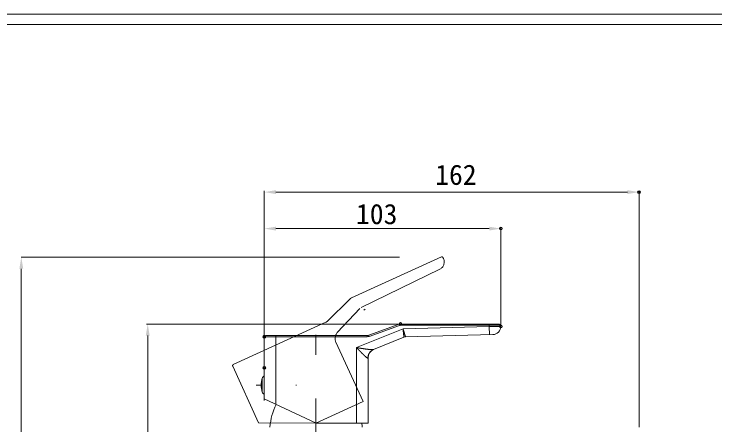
# Model space of a CAD drawing. Units: millimetres, scale not verified. Extents: x -426 to 426, y -295 to 295.
# Drawn here: x -269.5 to 34.5, y 116.3 to 294.6 of the extents above; entities that cross this region are included whole.
import ezdxf
from ezdxf.enums import TextEntityAlignment as Align

# ---------------------------------------------------------------- set-up
doc = ezdxf.new("R2010")
doc.units = ezdxf.units.MM
doc.header["$LTSCALE"] = 3
doc.header["$PDMODE"] = 32
doc.header["$PDSIZE"] = 1.2
doc.linetypes.add('USER1', pattern=[50.8, 31.75, -6.35, 6.35, -6.35])
for name, color, linetype, lineweight in [('0-0_0', 7, 'Continuous', 15), ('0-E_DEFAULT_1', 7, 'USER1', 15), ('1-5_02___PRT_ALL_AXES', 7, 'Continuous', 15), ('2-5_LAY0001', 7, 'Continuous', 15), ('2-6_ADMIN_SETUP_INFO', 7, 'Continuous', 15)]:
    doc.layers.add(name, color=color, linetype=linetype, lineweight=lineweight)
doc.styles.add('ＭＳ ゴシック', font='')
doc.styles.get('ＭＳ ゴシック').set_extended_font_data('MS Gothic')

msp = doc.modelspace()

# ---------------------------------------------------------------- linework, layer by layer
at = {"layer": '0-0_0'}
for p, q in [((-425.722, 294.623), (425.713, 294.623)), ((-421.221, 290.121), (421.212, 290.121)), ((-160.931, 155.115), (-160.931, 217.853)), ((-155.931, 217.353), (-3.481, 217.353)), ((1.519, 115.415), (1.519, 217.853)), ((-160.931, 141.611), (-160.931, 202.013)), ((-155.931, 201.513), (-63.431, 201.513)), ((-58.431, 159.525), (-58.431, 202.013)), ((-251.184, 189.115), (-266.296, 189.115)), ((-211.995, 189.115), (-251.184, 189.115)), ((-102.341, 189.115), (-211.995, 189.115)), ((-266.296, 184.115), (-266.296, 28.415)), ((-102.341, 160.115), (-211.995, 160.115)), ((-102.525, 159.995), (-115.6, 155.236)), ((-102.354, 159.525), (-115.429, 154.766)), ((-101.841, 160.115), (-102.525, 159.995)), ((-102.354, 159.525), (-102.525, 159.995)), ((-101.841, 159.615), (-101.841, 160.115)), ((-58.931, 160.115), (-101.841, 160.115)), ((-58.431, 159.615), (-101.841, 159.615)), ((-100.791, 158.007), (-63.431, 158.986)), ((-63.431, 158.986), (-63.431, 160.115)), ((-63.431, 158.986), (-58.431, 159.025)), ((-63.431, 158.986), (-63.34, 155.487)), ((-58.431, 159.025), (-58.431, 159.615)), ((-211.495, 155.115), (-211.495, -0.585)), ((-116.284, 155.115), (-160.431, 155.115)), ((-155.931, 125.276), (-155.931, 155.115)), ((-100.791, 158.007), (-120.931, 149.87)), ((-115.6, 155.236), (-116.284, 155.115)), ((-116.284, 154.615), (-116.284, 155.115)), ((-115.429, 154.766), (-115.6, 155.236)), ((-99.705, 154.535), (-61.84, 155.526)), ((-160.931, 154.615), (-160.931, 127.607)), ((-116.284, 154.615), (-160.931, 154.615)), ((-100.402, 154.39), (-113.555, 149.075)), ((-120.931, 117.115), (-120.931, 149.87)), ((-115.931, 145.417), (-116.001, 145.366)), ((-115.931, 117.115), (-115.931, 145.417)), ((-161.831, 130.607), (-161.831, 136.624)), ((-138.431, 117.115), (-160.931, 127.607)), ((-115.931, 117.115), (-138.431, 117.115))]:
    msp.add_line(p, q, dxfattribs=at)
at = {"layer": '0-0_0', "linetype": 'USER1'}
msp.add_line((-138.481, -5.585), (-138.607, 155.413), dxfattribs=at)
at = {"layer": '0-0_0'}
for points in [[(-100.519, 157.139), (-100.53, 157.172), (-100.54, 157.206), (-100.551, 157.239), (-100.561, 157.273), (-100.571, 157.306), (-100.582, 157.339), (-100.592, 157.373), (-100.603, 157.406), (-100.613, 157.44), (-100.624, 157.473), (-100.634, 157.506), (-100.644, 157.54), (-100.655, 157.573), (-100.665, 157.607), (-100.676, 157.64), (-100.686, 157.673), (-100.697, 157.707), (-100.707, 157.74), (-100.718, 157.774), (-100.728, 157.807), (-100.738, 157.84), (-100.749, 157.874), (-100.759, 157.907), (-100.77, 157.941), (-100.78, 157.974), (-100.791, 158.007)], [(-100.758, 157.696), (-100.761, 157.725), (-100.764, 157.753), (-100.767, 157.781), (-100.77, 157.809), (-100.773, 157.838), (-100.776, 157.866), (-100.779, 157.894), (-100.782, 157.922), (-100.785, 157.951), (-100.788, 157.979), (-100.791, 158.007)], [(-100.639, 156.594), (-100.642, 156.622), (-100.645, 156.651), (-100.648, 156.679), (-100.651, 156.707), (-100.654, 156.735), (-100.657, 156.764), (-100.66, 156.792), (-100.663, 156.82), (-100.666, 156.848), (-100.669, 156.877), (-100.672, 156.905), (-100.675, 156.933), (-100.678, 156.962), (-100.681, 156.99), (-100.684, 157.018), (-100.687, 157.046), (-100.691, 157.075), (-100.694, 157.103), (-100.697, 157.131), (-100.7, 157.159), (-100.703, 157.188), (-100.706, 157.216), (-100.709, 157.244), (-100.712, 157.272), (-100.715, 157.301), (-100.718, 157.329), (-100.721, 157.357), (-100.724, 157.385), (-100.727, 157.414), (-100.73, 157.442), (-100.733, 157.47), (-100.736, 157.499), (-100.739, 157.527), (-100.742, 157.555), (-100.745, 157.583), (-100.748, 157.612), (-100.751, 157.64), (-100.755, 157.668), (-100.758, 157.696)], [(-100.52, 155.492), (-100.523, 155.52), (-100.526, 155.548), (-100.529, 155.577), (-100.532, 155.605), (-100.536, 155.633), (-100.539, 155.661), (-100.542, 155.69), (-100.545, 155.718), (-100.548, 155.746), (-100.551, 155.774), (-100.554, 155.803), (-100.557, 155.831), (-100.56, 155.859), (-100.563, 155.888), (-100.566, 155.916), (-100.569, 155.944), (-100.572, 155.972), (-100.575, 156.001), (-100.578, 156.029), (-100.581, 156.057), (-100.584, 156.085), (-100.587, 156.114), (-100.59, 156.142), (-100.593, 156.17), (-100.596, 156.198), (-100.599, 156.227), (-100.602, 156.255), (-100.605, 156.283), (-100.608, 156.311), (-100.612, 156.34), (-100.615, 156.368), (-100.618, 156.396), (-100.621, 156.425), (-100.624, 156.453), (-100.627, 156.481), (-100.63, 156.509), (-100.633, 156.538), (-100.636, 156.566), (-100.639, 156.594)], [(-100.402, 154.39), (-100.404, 154.418), (-100.408, 154.446), (-100.411, 154.474), (-100.414, 154.503), (-100.417, 154.531), (-100.42, 154.559), (-100.423, 154.587), (-100.426, 154.616), (-100.429, 154.644), (-100.432, 154.672), (-100.435, 154.7), (-100.438, 154.729), (-100.441, 154.757), (-100.444, 154.785), (-100.447, 154.814), (-100.45, 154.842), (-100.453, 154.87), (-100.457, 154.898), (-100.46, 154.927), (-100.463, 154.955), (-100.466, 154.983), (-100.469, 155.011), (-100.472, 155.04), (-100.475, 155.068), (-100.478, 155.096), (-100.481, 155.124), (-100.484, 155.153), (-100.487, 155.181), (-100.49, 155.209), (-100.493, 155.237), (-100.496, 155.266), (-100.499, 155.294), (-100.502, 155.322), (-100.505, 155.351), (-100.508, 155.379), (-100.511, 155.407), (-100.514, 155.435), (-100.517, 155.464), (-100.52, 155.492)], [(-100.112, 155.837), (-100.123, 155.87), (-100.133, 155.904), (-100.143, 155.937), (-100.154, 155.97), (-100.164, 156.004), (-100.175, 156.037), (-100.185, 156.071), (-100.196, 156.104), (-100.206, 156.137), (-100.217, 156.171), (-100.227, 156.204), (-100.237, 156.238), (-100.248, 156.271), (-100.258, 156.304), (-100.269, 156.338), (-100.279, 156.371), (-100.29, 156.404), (-100.3, 156.438), (-100.311, 156.471), (-100.321, 156.505), (-100.331, 156.538), (-100.342, 156.571), (-100.352, 156.605), (-100.363, 156.638), (-100.373, 156.672), (-100.384, 156.705), (-100.394, 156.738), (-100.405, 156.772), (-100.415, 156.805), (-100.425, 156.839), (-100.436, 156.872), (-100.446, 156.905), (-100.457, 156.939), (-100.467, 156.972), (-100.478, 157.006), (-100.488, 157.039), (-100.498, 157.072), (-100.509, 157.106), (-100.519, 157.139)], [(-99.705, 154.535), (-99.714, 154.568), (-99.726, 154.601), (-99.737, 154.634), (-99.747, 154.668), (-99.757, 154.702), (-99.767, 154.735), (-99.778, 154.768), (-99.788, 154.802), (-99.799, 154.835), (-99.809, 154.868), (-99.82, 154.902), (-99.83, 154.935), (-99.841, 154.969), (-99.851, 155.002), (-99.862, 155.035), (-99.872, 155.069), (-99.882, 155.102), (-99.893, 155.136), (-99.903, 155.169), (-99.914, 155.202), (-99.924, 155.236), (-99.935, 155.269), (-99.945, 155.303), (-99.956, 155.336), (-99.966, 155.369), (-99.976, 155.403), (-99.987, 155.436), (-99.997, 155.469), (-100.008, 155.503), (-100.018, 155.536), (-100.029, 155.57), (-100.039, 155.603), (-100.05, 155.636), (-100.06, 155.67), (-100.07, 155.703), (-100.081, 155.737), (-100.091, 155.77), (-100.102, 155.803), (-100.112, 155.837)], [(-120.401, 149.315), (-120.454, 149.371), (-120.507, 149.426), (-120.56, 149.481), (-120.613, 149.537), (-120.666, 149.592), (-120.719, 149.648), (-120.772, 149.703), (-120.825, 149.759), (-120.878, 149.814), (-120.931, 149.87)], [(-120.747, 149.841), (-120.839, 149.856), (-120.931, 149.87)], [(-117.16, 149.294), (-117.252, 149.307), (-117.345, 149.32), (-117.437, 149.333), (-117.529, 149.347), (-117.621, 149.36), (-117.713, 149.373), (-117.805, 149.387), (-117.897, 149.4), (-117.989, 149.414), (-118.081, 149.428), (-118.173, 149.441), (-118.265, 149.455), (-118.357, 149.469), (-118.449, 149.483), (-118.541, 149.497), (-118.633, 149.511), (-118.725, 149.525), (-118.817, 149.539), (-118.909, 149.553), (-119.001, 149.567), (-119.093, 149.582), (-119.185, 149.596), (-119.277, 149.61), (-119.369, 149.625), (-119.461, 149.639), (-119.552, 149.654), (-119.644, 149.668), (-119.736, 149.682), (-119.828, 149.697), (-119.92, 149.711), (-120.012, 149.726), (-120.104, 149.74), (-120.196, 149.755), (-120.288, 149.769), (-120.38, 149.784), (-120.472, 149.798), (-120.563, 149.813), (-120.655, 149.827), (-120.747, 149.841)], [(-118.313, 147.171), (-118.367, 147.226), (-118.422, 147.28), (-118.476, 147.334), (-118.53, 147.389), (-118.584, 147.443), (-118.638, 147.498), (-118.692, 147.552), (-118.746, 147.607), (-118.8, 147.662), (-118.853, 147.716), (-118.907, 147.771), (-118.961, 147.826), (-119.014, 147.881), (-119.068, 147.936), (-119.122, 147.991), (-119.175, 148.046), (-119.229, 148.101), (-119.282, 148.156), (-119.336, 148.211), (-119.389, 148.266), (-119.442, 148.321), (-119.496, 148.376), (-119.549, 148.431), (-119.603, 148.486), (-119.656, 148.541), (-119.709, 148.596), (-119.763, 148.652), (-119.816, 148.707), (-119.869, 148.762), (-119.922, 148.817), (-119.976, 148.873), (-120.029, 148.928), (-120.082, 148.983), (-120.135, 149.038), (-120.189, 149.094), (-120.242, 149.149), (-120.295, 149.204), (-120.348, 149.26), (-120.401, 149.315)], [(-113.555, 149.075), (-113.644, 149.046), (-113.735, 149.027), (-113.828, 149.015), (-113.921, 149.006), (-114.013, 149.001), (-114.106, 148.998), (-114.199, 148.997), (-114.292, 148.997), (-114.385, 148.999), (-114.478, 149.002), (-114.571, 149.007), (-114.664, 149.012), (-114.757, 149.018), (-114.85, 149.025), (-114.943, 149.032), (-115.036, 149.04), (-115.129, 149.048), (-115.221, 149.056), (-115.314, 149.065), (-115.406, 149.075), (-115.499, 149.084), (-115.591, 149.094), (-115.684, 149.104), (-115.776, 149.115), (-115.869, 149.125), (-115.961, 149.136), (-116.053, 149.148), (-116.146, 149.159), (-116.238, 149.17), (-116.33, 149.182), (-116.423, 149.194), (-116.515, 149.206), (-116.607, 149.218), (-116.699, 149.231), (-116.792, 149.243), (-116.884, 149.256), (-116.976, 149.268), (-117.068, 149.281), (-117.16, 149.294)], [(-113.556, 149.075), (-113.646, 149.037), (-113.735, 148.997), (-113.824, 148.955), (-113.911, 148.91), (-113.998, 148.863), (-114.083, 148.814), (-114.167, 148.762), (-114.25, 148.709), (-114.331, 148.653), (-114.411, 148.596), (-114.489, 148.536), (-114.566, 148.475), (-114.641, 148.411), (-114.715, 148.346), (-114.787, 148.279), (-114.857, 148.21), (-114.925, 148.139), (-114.992, 148.067), (-115.056, 147.993), (-115.119, 147.917), (-115.18, 147.84), (-115.239, 147.761), (-115.296, 147.681), (-115.351, 147.599), (-115.404, 147.517), (-115.455, 147.432), (-115.503, 147.347), (-115.55, 147.26), (-115.594, 147.173), (-115.636, 147.084), (-115.676, 146.994), (-115.714, 146.903), (-115.75, 146.812), (-115.783, 146.719), (-115.814, 146.626), (-115.842, 146.531), (-115.869, 146.437), (-115.893, 146.341), (-115.914, 146.245)], [(-116.001, 145.366), (-116.074, 145.343), (-116.153, 145.351), (-116.226, 145.375), (-116.295, 145.408), (-116.362, 145.446), (-116.428, 145.486), (-116.492, 145.528), (-116.555, 145.572), (-116.617, 145.617), (-116.678, 145.663), (-116.738, 145.711), (-116.798, 145.759), (-116.858, 145.808), (-116.916, 145.857), (-116.975, 145.906), (-117.033, 145.957), (-117.091, 146.007), (-117.148, 146.058), (-117.205, 146.109), (-117.262, 146.161), (-117.319, 146.213), (-117.375, 146.265), (-117.431, 146.317), (-117.488, 146.369), (-117.543, 146.422), (-117.599, 146.475), (-117.655, 146.528), (-117.71, 146.581), (-117.766, 146.634), (-117.821, 146.687), (-117.876, 146.741), (-117.931, 146.794), (-117.986, 146.848), (-118.041, 146.901), (-118.095, 146.955), (-118.15, 147.009), (-118.204, 147.063), (-118.259, 147.117), (-118.313, 147.171)], [(-115.914, 146.245), (-115.933, 146.148), (-115.95, 146.051), (-115.964, 145.954), (-115.977, 145.856), (-115.986, 145.759), (-115.994, 145.661), (-115.998, 145.563), (-116.001, 145.464), (-116.001, 145.366)]]:
    msp.add_lwpolyline(points, dxfattribs=at)
for centre, radius, start, end in [((-101.841, 158.115), 2, 90, 110), ((-101.841, 158.115), 1.5, 90, 110), ((-61.931, 159.025), 3.5, 271.5, 0), ((-58.931, 159.615), 0.5, 0, 90), ((-160.431, 154.615), 0.5, 90, 180), ((-116.284, 157.115), 2, 270, 290), ((-116.284, 157.115), 2.5, 270, 290), ((-99.653, 152.535), 2, 91.5, 112), ((-111.931, 145.417), 4, 113.93042, 180), ((-160.306, 136.14), 1.6, 113.00359, 162.41861), ((-153.031, 133.615), 9.3, 161.12676, 198.87324), ((-160.306, 131.09), 1.6, 197.58139, 246.99641)]:
    msp.add_arc(centre, radius, start, end, dxfattribs=at)
for p in [(1.519, 217.353), (-58.431, 201.513), (-101.841, 160.115), (-58.431, 159.025), (-160.931, 154.615), (-160.931, 141.111)]:
    msp.add_point(p, dxfattribs=at)
for points in [[(-155.931, 218.186), (-155.931, 216.52), (-160.931, 217.353)], [(-3.481, 218.186), (-3.481, 216.52), (1.519, 217.353)], [(-155.931, 202.346), (-155.931, 200.68), (-160.931, 201.513)], [(-63.431, 202.346), (-63.431, 200.68), (-58.431, 201.513)], [(-267.129, 184.115), (-265.463, 184.115), (-266.296, 189.115)], [(-212.329, 155.115), (-210.662, 155.115), (-211.495, 160.115)]]:
    msp.add_solid(points, dxfattribs=at)
at = {"layer": '0-E_DEFAULT_1'}
for p, q in [((-84.161, 189.265), (-123.189, 171.431)), ((-83.253, 188.481), (-83.498, 189.018)), ((-118.927, 167.243), (-84.899, 183.882)), ((-123.761, 171.037), (-133.675, 161.274)), ((-119.5, 166.821), (-129.255, 156.521)), ((-134.247, 160.88), (-174.401, 142.532)), ((-118.133, 126.465), (-129.896, 152.206)), ((-174.648, 141.869), (-163.423, 117.304))]:
    msp.add_line(p, q, dxfattribs=at)
msp.add_lwpolyline([(-118.133, 126.465), (-138.597, 117.113), (-163.423, 117.304)], dxfattribs=at)
for centre, radius, start, end in [((-86.436, 187.026), 3.5, 296.05833, 24.55833), ((-83.953, 188.81), 0.5, 24.55833, 114.55833), ((-122.358, 169.612), 2, 114.55833, 134.55833), ((-116.441, 164.675), 2, 114.05833, 134.55833), ((-135.078, 162.7), 2, 294.55833, 314.55833), ((-126.258, 153.869), 4, 136.55833, 204.55833), ((-174.193, 142.077), 0.5, 114.55833, 204.55833)]:
    msp.add_arc(centre, radius, start, end, dxfattribs=at)
at = {"layer": '1-5_02___PRT_ALL_AXES'}
for centre, start, end in [((-133.538, 113.731), 152.72604, 176.13703), ((-143.424, 113.731), 3.86297, 7.79218)]:
    msp.add_arc(centre, 25, start, end, dxfattribs=at)
at = {"layer": '2-5_LAY0001'}
for p, q in [((-164.449, 133.615), (-162.331, 133.615)), ((-160.931, 127.607), (-160.931, 126.888))]:
    msp.add_line(p, q, dxfattribs=at)
for centre, radius, start, end in [((-160.306, 136.14), 1.6, 113.00359, 162.41861), ((-153.031, 133.615), 9.3, 161.12676, 180)]:
    msp.add_arc(centre, radius, start, end, dxfattribs=at)
at = {"layer": '2-6_ADMIN_SETUP_INFO'}
for p, q in [((-147.235, 133.641), (-147.235, 133.59)), ((-146.981, 133.641), (-147.235, 133.641)), ((-146.981, 133.59), (-147.235, 133.59)), ((-146.981, 133.641), (-146.981, 133.59))]:
    msp.add_line(p, q, dxfattribs=at)

# ---------------------------------------------------------------- texts
at = {"layer": '0-0_0', "style": 'ＭＳ ゴシック'}
for s, p in [('162', (-86.849, 217.853)), ('103', (-121.188, 200.811))]:
    msp.add_text(s, height=8.798, dxfattribs=at).set_placement(p, align=Align.BOTTOM_LEFT)

doc.saveas('drawing.dxf')
